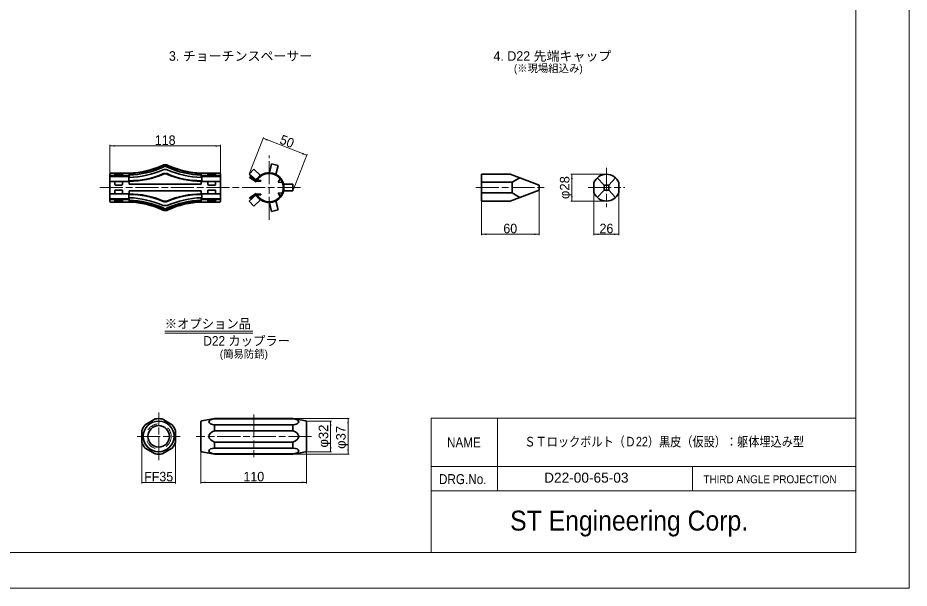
# Model space of a CAD drawing. Units: millimetres at full size, sheet at 1:2. Extents: x 1798 to 3480, y 1300 to 2488.
# Drawn here: x 2552 to 3480, y 1300 to 1894 of the extents above; entities that cross this region are included whole.
import ezdxf
from ezdxf.enums import TextEntityAlignment as Align

# ---------------------------------------------------------------- set-up
doc = ezdxf.new("R2010")
doc.units = ezdxf.units.MM
doc.header["$LTSCALE"] = 2
doc.linetypes.add('CHAIN', pattern=[18.5, 12, -1.5, 3.5, -1.5])
doc.linetypes.add('DASHED_SPACED', pattern=[12, 6, -6])
for name, color, linetype, lineweight in [('1 外形線', 7, 'Continuous', 35), ('3隠れ線', 2, 'DASHED_SPACED', 13), ('4中心線', 1, 'CHAIN', 15), ('6 寸法線', 4, 'Continuous', 13), ('7 枠・タイトル', 7, 'Continuous', 13), ('Defpoints_3', 7, 'Continuous', 13)]:
    doc.layers.add(name, color=color, linetype=linetype, lineweight=lineweight)
doc.styles.add('ＭＳ Ｐゴシック', font='')
doc.styles.get('ＭＳ Ｐゴシック').set_extended_font_data('MS PGothic')

# ---------------------------------------------------------------- blocks, each defined once
blk = doc.blocks.new('filled_arrow')
at = {"color": 0, "linetype": 'Continuous', "lineweight": -2}
blk.add_solid([(7.5, 1.25), (0, 0), (7.5, -1.25)], dxfattribs=at)

msp = doc.modelspace()

# ---------------------------------------------------------------- linework, layer by layer
at = {"layer": '1 外形線'}
for p, q in [((2702.693, 1739.682), (2702.594, 1739.624)), ((2703.593, 1738.482), (2703.197, 1738.251)), ((2707.589, 1738.251), (2707.193, 1738.482)), ((2708.192, 1739.624), (2708.093, 1739.682)), ((2797.687, 1736.357), (2792.967, 1731.188)), ((2797.687, 1736.357), (2804.816, 1729.848)), ((2816.215, 1741.946), (2813.874, 1732.58)), ((2816.215, 1741.946), (2823.006, 1740.248)), ((2823.006, 1740.248), (2820.665, 1730.882)), ((2647.893, 1731.582), (2647.893, 1702.582)), ((2667.893, 1732.082), (2648.393, 1732.082)), ((2666.542, 1729.582), (2648.693, 1729.582)), ((2666.461, 1728.782), (2648.693, 1728.782)), ((2652.893, 1732.082), (2652.893, 1729.582)), ((2660.893, 1730.582), (2652.893, 1730.582)), ((2660.893, 1732.082), (2660.893, 1729.582)), ((2667.355, 1728.782), (2667.355, 1723.582)), ((2667.893, 1731.582), (2667.893, 1728.782)), ((2667.893, 1731.582), (2667.893, 1727.59)), ((2667.977, 1730.084), (2667.893, 1730.08)), ((2667.893, 1728.782), (2667.893, 1727.59)), ((2742.893, 1732.082), (2762.393, 1732.082)), ((2742.893, 1731.582), (2742.893, 1727.59)), ((2743.431, 1728.782), (2743.431, 1723.582)), ((2743.693, 1729.582), (2762.093, 1729.582)), ((2743.693, 1728.782), (2762.093, 1728.782)), ((2749.893, 1732.082), (2749.893, 1729.582)), ((2749.893, 1730.582), (2757.893, 1730.582)), ((2757.893, 1732.082), (2757.893, 1729.582)), ((2762.893, 1731.582), (2762.893, 1702.582)), ((2792.967, 1731.188), (2800.096, 1724.679)), ((2793.663, 1728.271), (2793.279, 1727.685)), ((2800.128, 1723.194), (2793.279, 1727.685)), ((2799.846, 1724.216), (2793.663, 1728.271)), ((3034.751, 1731.032), (3034.751, 1703.132)), ((3034.751, 1731.032), (3064.751, 1731.032)), ((3064.751, 1731.032), (3094.751, 1719.582)), ((3066.751, 1722.582), (3074.751, 1727.215)), ((3155.325, 1727.215), (3162.412, 1719.582)), ((3167.412, 1719.582), (3174.5, 1727.215)), ((2667.893, 1723.582), (2647.893, 1723.582)), ((2652.893, 1722.782), (2652.893, 1720.382)), ((2660.093, 1723.582), (2653.693, 1723.582)), ((2660.093, 1719.582), (2653.693, 1719.582)), ((2660.893, 1722.782), (2660.893, 1720.382)), ((2667.893, 1724.282), (2667.893, 1723.582)), ((2667.893, 1723.582), (2667.893, 1720.582)), ((2667.893, 1720.582), (2742.893, 1720.582)), ((2742.893, 1724.282), (2742.893, 1723.582)), ((2742.893, 1723.582), (2762.893, 1723.582)), ((2742.893, 1723.582), (2742.893, 1720.582)), ((2749.893, 1722.782), (2749.893, 1720.382)), ((2750.693, 1723.582), (2757.093, 1723.582)), ((2750.693, 1719.582), (2757.093, 1719.582)), ((2757.893, 1722.782), (2757.893, 1720.382)), ((2800.818, 1723.833), (2804.663, 1723.825)), ((2800.819, 1724.533), (2804.664, 1724.525)), ((2825.171, 1726.318), (2823.393, 1723.375)), ((2823.892, 1722.52), (2827.224, 1722.881)), ((2828.707, 1720.582), (2838.361, 1720.582)), ((2838.361, 1720.582), (2838.361, 1713.582)), ((3034.751, 1722.582), (3066.751, 1722.582)), ((3066.751, 1722.582), (3066.751, 1711.582)), ((3094.751, 1719.582), (3094.751, 1714.582)), ((3151.962, 1722.268), (3151.962, 1711.895)), ((3167.412, 1719.582), (3162.412, 1719.582)), ((3162.412, 1719.582), (3162.412, 1714.582)), ((3167.412, 1719.582), (3167.412, 1714.582)), ((3177.862, 1722.268), (3177.862, 1711.895)), ((2667.893, 1710.582), (2647.893, 1710.582)), ((2652.893, 1711.382), (2652.893, 1713.782)), ((2660.093, 1714.582), (2653.693, 1714.582)), ((2660.093, 1710.582), (2653.693, 1710.582)), ((2660.893, 1711.382), (2660.893, 1713.782)), ((2667.355, 1705.382), (2667.355, 1710.582)), ((2667.893, 1713.582), (2742.893, 1713.582)), ((2667.893, 1713.582), (2667.893, 1709.882)), ((2742.893, 1713.582), (2742.893, 1709.882)), ((2742.893, 1710.582), (2762.893, 1710.582)), ((2743.431, 1705.382), (2743.431, 1710.582)), ((2749.893, 1711.382), (2749.893, 1713.782)), ((2750.693, 1714.582), (2757.093, 1714.582)), ((2750.693, 1710.582), (2757.093, 1710.582)), ((2757.893, 1711.382), (2757.893, 1713.782)), ((2792.967, 1702.976), (2800.096, 1709.485)), ((2800.128, 1710.97), (2793.279, 1706.479)), ((2799.846, 1709.948), (2793.663, 1705.893)), ((2800.818, 1710.331), (2804.663, 1710.339)), ((2800.819, 1709.631), (2804.664, 1709.639)), ((2825.171, 1707.846), (2823.393, 1710.789)), ((2823.892, 1711.644), (2827.224, 1711.283)), ((2828.707, 1713.582), (2838.361, 1713.582)), ((3034.751, 1711.582), (3066.751, 1711.582)), ((3094.751, 1714.582), (3064.751, 1703.132)), ((3066.751, 1711.582), (3074.751, 1706.949)), ((3162.412, 1714.582), (3155.325, 1706.949)), ((3167.412, 1714.582), (3162.412, 1714.582)), ((3167.412, 1714.582), (3174.5, 1706.949)), ((2667.893, 1702.082), (2648.393, 1702.082)), ((2666.51, 1705.382), (2648.693, 1705.382)), ((2666.64, 1704.582), (2648.693, 1704.582)), ((2652.893, 1704.582), (2652.893, 1702.082)), ((2660.893, 1703.582), (2652.893, 1703.582)), ((2660.893, 1704.582), (2660.893, 1702.082)), ((2667.893, 1706.574), (2667.893, 1702.582)), ((2742.893, 1706.574), (2742.893, 1702.582)), ((2742.893, 1702.082), (2762.393, 1702.082)), ((2743.693, 1705.382), (2762.093, 1705.382)), ((2743.693, 1704.582), (2762.093, 1704.582)), ((2749.893, 1704.582), (2749.893, 1702.082)), ((2749.893, 1703.582), (2757.893, 1703.582)), ((2757.893, 1704.582), (2757.893, 1702.082)), ((2797.687, 1697.807), (2792.967, 1702.976)), ((2793.663, 1705.893), (2793.279, 1706.479)), ((2797.687, 1697.807), (2804.816, 1704.316)), ((2816.215, 1692.218), (2813.874, 1701.584)), ((2823.006, 1693.916), (2820.665, 1703.282)), ((3034.751, 1703.132), (3064.751, 1703.132)), ((2703.593, 1695.682), (2703.197, 1695.913)), ((2707.589, 1695.913), (2707.193, 1695.682)), ((2816.215, 1692.218), (2823.006, 1693.916)), ((2694.988, 1476.12), (2684.696, 1470.177)), ((2712.508, 1470.177), (2702.215, 1476.12)), ((2743.49, 1474.122), (2756.842, 1476.476)), ((2756.842, 1476.476), (2838.486, 1476.476)), ((2756.842, 1476.12), (2797.664, 1476.12)), ((2838.486, 1476.12), (2797.664, 1476.12)), ((2851.838, 1474.122), (2838.486, 1476.476)), ((2742.664, 1457.976), (2742.664, 1473.137)), ((2756.842, 1470.177), (2797.664, 1470.177)), ((2756.842, 1470.177), (2756.842, 1463.918)), ((2838.486, 1470.177), (2797.664, 1470.177)), ((2838.486, 1470.177), (2838.486, 1463.918)), ((2852.664, 1457.976), (2852.664, 1473.137)), ((2681.082, 1463.918), (2681.082, 1452.034)), ((2716.121, 1452.034), (2716.121, 1463.918)), ((2742.664, 1457.976), (2742.664, 1442.815)), ((2756.842, 1463.918), (2797.664, 1463.918)), ((2838.486, 1463.918), (2797.664, 1463.918)), ((2852.664, 1457.976), (2852.664, 1442.815)), ((2756.842, 1452.034), (2797.664, 1452.034)), ((2756.842, 1452.034), (2756.842, 1445.774)), ((2756.842, 1452.034), (2756.842, 1451.512)), ((2838.486, 1452.034), (2797.664, 1452.034)), ((2838.486, 1452.034), (2838.486, 1445.774)), ((2684.696, 1445.774), (2694.988, 1439.832)), ((2702.215, 1439.832), (2712.508, 1445.774)), ((2743.49, 1441.83), (2756.842, 1439.476)), ((2756.842, 1445.774), (2797.664, 1445.774)), ((2756.842, 1439.832), (2797.664, 1439.832)), ((2756.842, 1439.832), (2756.842, 1439.476)), ((2756.842, 1439.476), (2838.486, 1439.476)), ((2838.486, 1445.774), (2797.664, 1445.774)), ((2838.486, 1439.832), (2797.664, 1439.832)), ((2851.838, 1441.83), (2838.486, 1439.476))]:
    msp.add_line(p, q, dxfattribs=at)
for radius in [16, 11.2]:
    msp.add_circle((2698.602, 1457.976), radius, dxfattribs=at)
for centre, radius, start, end in [((2663.85, 1827.909), 95.912, 272.416, 293.6945), ((2663.85, 1827.909), 96.412, 272.416, 293.6945), ((2663.85, 1827.909), 97.912, 272.416, 293.6945), ((2705.393, 1736.082), 5, 53.1301, 126.8699), ((2705.393, 1736.082), 5, 53.1301, 126.8699), ((2705.393, 1736.082), 4.5, 53.1301, 126.8699), ((2705.393, 1736.082), 4.5, 53.1301, 126.8699), ((2705.393, 1736.082), 3, 53.1301, 126.8699), ((2705.393, 1736.082), 3, 53.1301, 126.8699), ((2746.936, 1827.909), 97.912, 246.3055, 267.584), ((2746.936, 1827.909), 96.412, 246.3055, 267.584), ((2746.936, 1827.909), 95.912, 246.3055, 267.584), ((2648.393, 1731.582), 0.5, 90, 180), ((2648.693, 1728.782), 0.8, 90, 180), ((2648.693, 1727.982), 0.8, 90, 180), ((2666.555, 1728.782), 0.8, 0, 90), ((2666.555, 1727.982), 0.8, 0, 90), ((2669.396, 1806.582), 82.813, 268.95342, 294.39429), ((2663.133, 1831.3), 103.82, 272.62782, 292.81684), ((2669.396, 1806.582), 82.313, 268.95342, 294.39429), ((2705.393, 1727.082), 8.754, 76.79325, 103.20675), ((2705.441, 1722.16), 9.676, 78.35898, 102.2162), ((2705.441, 1722.16), 9.176, 78.35898, 102.2162), ((2705.393, 1727.082), 4.754, 76.79325, 103.20675), ((2741.39, 1806.582), 82.813, 245.60571, 271.04658), ((2747.653, 1831.3), 103.82, 247.18316, 267.37218), ((2741.39, 1806.582), 82.313, 245.60571, 271.04658), ((2744.231, 1728.782), 0.8, 90, 180), ((2744.231, 1727.982), 0.8, 90, 180), ((2762.093, 1728.782), 0.8, 0, 90), ((2762.093, 1727.982), 0.8, 0, 90), ((2762.393, 1731.582), 0.5, 0, 90), ((2813.607, 1717.082), 15.5, 207.40198, 152.59802), ((2813.607, 1717.082), 14.8, 204.39035, 155.60965), ((3164.912, 1717.082), 13.95, 21.82628, 158.17372), ((2653.693, 1722.782), 0.8, 90, 180), ((2653.693, 1720.382), 0.8, 180, 270), ((2660.093, 1722.782), 0.8, 0, 90), ((2660.093, 1720.382), 0.8, 270, 0), ((2750.693, 1722.782), 0.8, 90, 180), ((2750.693, 1720.382), 0.8, 180, 270), ((2757.093, 1722.782), 0.8, 0, 90), ((2757.093, 1720.382), 0.8, 270, 0), ((2804.664, 1724.175), 0.35, 269.75713, 90), ((2823.768, 1723.021), 0.516, 136.6958, 283.91413), ((2653.693, 1713.782), 0.8, 90, 180), ((2653.693, 1711.382), 0.8, 180, 270), ((2660.093, 1713.782), 0.8, 0, 90), ((2660.093, 1711.382), 0.8, 270, 0), ((2669.396, 1627.582), 82.813, 65.60571, 91.04658), ((2669.396, 1627.582), 82.313, 65.60571, 91.04658), ((2741.39, 1627.582), 82.813, 88.95342, 114.39429), ((2741.39, 1627.582), 82.313, 88.95342, 114.39429), ((2750.693, 1713.782), 0.8, 90, 180), ((2750.693, 1711.382), 0.8, 180, 270), ((2757.093, 1713.782), 0.8, 0, 90), ((2757.093, 1711.382), 0.8, 270, 0), ((2804.664, 1709.989), 0.35, 270, 90.24287), ((2823.768, 1711.143), 0.516, 76.08587, 223.3042), ((3164.912, 1717.082), 13.95, 201.82628, 338.17372), ((2648.693, 1706.182), 0.8, 180, 270), ((2648.693, 1705.382), 0.8, 180, 270), ((2648.393, 1702.582), 0.5, 180, 270), ((2666.555, 1706.182), 0.8, 270, 0), ((2666.555, 1705.382), 0.8, 270, 0), ((2663.133, 1602.864), 103.82, 67.18316, 87.37218), ((2663.85, 1606.255), 95.912, 66.3055, 87.584), ((2663.85, 1606.255), 96.412, 66.3055, 87.584), ((2663.85, 1606.255), 97.912, 66.3055, 87.584), ((2705.441, 1712.004), 9.676, 257.7838, 281.64102), ((2705.441, 1712.004), 9.176, 257.7838, 281.64102), ((2747.653, 1602.864), 103.82, 92.62782, 112.81684), ((2746.936, 1606.255), 97.912, 92.416, 113.6945), ((2746.936, 1606.255), 96.412, 92.416, 113.6945), ((2746.936, 1606.255), 95.912, 92.416, 113.6945), ((2744.231, 1706.182), 0.8, 180, 270), ((2744.231, 1705.382), 0.8, 180, 270), ((2762.093, 1706.182), 0.8, 270, 0), ((2762.093, 1705.382), 0.8, 270, 0), ((2762.393, 1702.582), 0.5, 270, 0), ((2705.393, 1698.082), 5, 233.1301, 306.8699), ((2705.393, 1698.082), 4.5, 233.1301, 306.8699), ((2705.393, 1707.082), 8.754, 256.79325, 283.20675), ((2705.393, 1698.082), 3, 233.1301, 306.8699), ((2698.602, 1457.976), 18.5, 78.73567, 101.26433), ((2698.602, 1457.976), 18.5, 138.73567, 161.26433), ((2698.602, 1457.976), 18.5, 18.73567, 41.26433), ((2743.664, 1473.137), 1, 100, 180), ((2851.664, 1473.137), 1, 0, 80), ((2698.602, 1457.976), 18.5, 198.73567, 221.26433), ((2698.602, 1457.976), 18.5, 318.73567, 341.26433), ((2698.602, 1457.976), 18.5, 258.73567, 281.26433), ((2743.664, 1442.815), 1, 180, 260), ((2851.664, 1442.815), 1, 280, 0)]:
    msp.add_arc(centre, radius, start, end, dxfattribs=at)
for centre, major_axis, ratio, start_param, end_param in [((2756.842, 1473.148), (-5.942, 0), 0.5, 4.712389, 7.8539816), ((2838.486, 1473.148), (5.942, 0), 0.5, 4.712389, 7.8539816), ((2767.159, 1457.976), (16.259, 0), 0.472863, 2.2581849, 4.0250004), ((2828.169, 1457.976), (-16.259, 0), 0.472863, 2.2581849, 4.0250004), ((2756.842, 1442.803), (-5.942, 0), 0.5, 4.712389, 7.8539816), ((2838.486, 1442.803), (5.942, 0), 0.5, 4.712389, 7.8539816)]:
    msp.add_ellipse(centre, major_axis=major_axis, ratio=ratio, start_param=start_param, end_param=end_param, dxfattribs=at)
at = {"layer": '3隠れ線'}
msp.add_circle((2698.602, 1457.976), 13, dxfattribs=at)
at = {"layer": '4中心線'}
for p, q in [((2813.607, 1683.607), (2813.607, 1750.556)), ((3164.912, 1737.524), (3164.912, 1696.64)), ((2637.386, 1717.082), (2847.403, 1717.082)), ((3028.969, 1717.082), (3101.341, 1717.082)), ((3145.833, 1717.082), (3183.992, 1717.082)), ((2698.602, 1433.103), (2698.602, 1482.849)), ((2797.664, 1480.705), (2797.664, 1436.289)), ((2676.111, 1457.976), (2721.093, 1457.976)), ((2857.664, 1457.976), (2737.664, 1457.976))]:
    msp.add_line(p, q, dxfattribs=at)
at = {"layer": '6 寸法線'}
for p, q in [((2793.329, 1732.12), (2807.784, 1769.389)), ((2807.422, 1768.457), (2852.816, 1750.851)), ((2647.893, 1732.582), (2647.893, 1761.517)), ((2647.893, 1760.517), (2762.893, 1760.517)), ((2762.893, 1732.582), (2762.893, 1761.517)), ((2838.723, 1714.514), (2853.178, 1751.783)), ((3163.912, 1731.032), (3127.912, 1731.032)), ((3128.912, 1731.032), (3128.912, 1703.132)), ((3094.751, 1713.582), (3094.751, 1667.5)), ((3151.962, 1710.895), (3151.962, 1667.5)), ((3177.862, 1710.895), (3177.862, 1667.5)), ((3034.751, 1702.132), (3034.751, 1667.5)), ((3163.912, 1703.132), (3127.912, 1703.132)), ((3034.751, 1668.5), (3094.751, 1668.5)), ((3151.962, 1668.5), (3177.862, 1668.5)), ((2839.486, 1476.476), (2896.836, 1476.476)), ((2895.836, 1476.476), (2895.836, 1439.476)), ((2853.664, 1473.976), (2878.687, 1473.976)), ((2877.687, 1473.976), (2877.687, 1441.976)), ((2681.082, 1456.976), (2681.082, 1409.087)), ((2716.121, 1456.976), (2716.121, 1409.087)), ((2742.664, 1447.427), (2742.664, 1409.087)), ((2839.486, 1439.476), (2896.836, 1439.476)), ((2852.664, 1447.427), (2852.664, 1409.087)), ((2853.664, 1441.976), (2878.687, 1441.976)), ((2681.082, 1410.087), (2716.121, 1410.087)), ((2742.664, 1410.087), (2852.664, 1410.087))]:
    msp.add_line(p, q, dxfattribs=at)
at = {"layer": '7 枠・タイトル'}
for p, q in [((3424.542, 2450.683), (3424.542, 1337.13)), ((2704.964, 1567.602), (2796.706, 1567.602)), ((2704.964, 1565.602), (2796.748, 1565.602)), ((2982.225, 1476.826), (2982.225, 1337.13)), ((2982.225, 1476.826), (3424.542, 1476.826)), ((3051.595, 1476.826), (3051.595, 1401.374)), ((2982.225, 1426.525), (3424.542, 1426.525)), ((3254.673, 1426.525), (3254.673, 1401.374)), ((2982.225, 1401.374), (3424.542, 1401.374)), ((3424.542, 1337.13), (1853.846, 1337.13))]:
    msp.add_line(p, q, dxfattribs=at)
at = {"layer": 'Defpoints_3'}
msp.add_lwpolyline([(1798.194, 1299.907), (3480.194, 1299.907), (3480.194, 2487.907), (1798.194, 2487.907)], close=True, dxfattribs=at)

# ---------------------------------------------------------------- block references
at = {"layer": '6 寸法線', "xscale": 0.667, "yscale": 0.667}
for p, rotation in [((2807.422, 1768.457), 338.8), ((2762.893, 1760.517), 180), ((2852.816, 1750.851), 158.8), ((3128.912, 1731.032), 270), ((3128.912, 1703.132), 90), ((3094.751, 1668.5), 180), ((3177.862, 1668.5), 180), ((2895.836, 1476.476), 270), ((2877.687, 1473.976), 270), ((2877.687, 1441.976), 90), ((2895.836, 1439.476), 90), ((2716.121, 1410.087), 180), ((2852.664, 1410.087), 180)]:
    msp.add_blockref('filled_arrow', p, dxfattribs=dict(at, rotation=rotation))
for p in [(2647.893, 1760.517), (3034.751, 1668.5), (3151.962, 1668.5), (2681.082, 1410.087), (2742.664, 1410.087)]:
    msp.add_blockref('filled_arrow', p, dxfattribs=at)

# ---------------------------------------------------------------- texts
at = {"layer": '6 寸法線', "style": 'ＭＳ Ｐゴシック'}
for s, p in [('118', (2705.393, 1766.517)), ('60', (3064.751, 1674.5)), ('26', (3164.912, 1674.5)), ('FF35', (2698.602, 1416.087)), ('110', (2797.664, 1416.087))]:
    msp.add_text(s, height=9.897, dxfattribs=at).set_placement(p, align=Align.MIDDLE_CENTER)
msp.add_text('50', height=9.897, rotation=338.801, dxfattribs=at).set_placement((2832.289, 1765.248), align=Align.MIDDLE_CENTER)
at = {"layer": '6 寸法線', "style": 'ＭＳ Ｐゴシック', "width": 1.05}
for s, p in [('φ28', (3121.406, 1717.082)), ('φ32', (2870.181, 1458.33)), ('φ37', (2888.33, 1456.959))]:
    msp.add_text(s, height=9.897, rotation=90, dxfattribs=at).set_placement(p, align=Align.MIDDLE_CENTER)
at = {"layer": '7 枠・タイトル', "style": 'ＭＳ Ｐゴシック'}
for s, height, p in [('3. チョーチンスペーサー', 9.897, (2709.257, 1846.234)), ('4. D22 先端キャップ', 9.897, (3047.297, 1846.234)), ('(※現場組込み)', 7.918, (3068.536, 1835.029)), ('(簡易防錆)', 7.918, (2762.267, 1537.499))]:
    msp.add_text(s, height=height, dxfattribs=at).set_placement(p, align=Align.BOTTOM_LEFT)
for s, height, width, p in [('※オプション品', 9.897, 0.95, (2704.941, 1567.438)), ('D22 カップラー', 9.897, 0.95, (2745.167, 1549.604)), ('ＳＴロックボルト（Ｄ22）黒皮（仮設）：躯体埋込み型', 10.02, 0.85, (3079.49, 1444.482)), ('NAME', 10.37, 0.9, (2998.847, 1443.433)), ('D22-00-65-03', 10.37, 1.05, (3100.008, 1406.71)), ('DRG.No.', 10.37, 0.9, (2990.508, 1405.165)), ('THIRD ANGLE PROJECTION', 8.297, 0.95, (3265.924, 1406.654)), ('ST Engineering Corp.', 20.74, 0.95, (3064.618, 1353.661))]:
    msp.add_text(s, height=height, dxfattribs=dict(at, width=width)).set_placement(p, align=Align.BOTTOM_LEFT)

doc.saveas('drawing.dxf')
